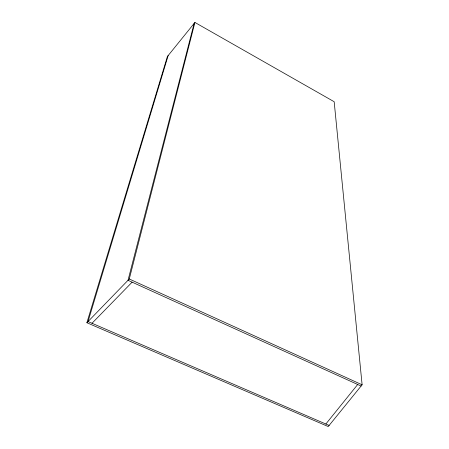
<?xml version="1.0" encoding="UTF-8"?>
<svg xmlns="http://www.w3.org/2000/svg" width="449" height="449" viewBox="0 0 449 449"><rect width="100%" height="100%" fill="white"/><g stroke="black" fill="none" stroke-linecap="round" stroke-linejoin="round"><path stroke-width="0.67" d="M86.887 322.736L129.278 278.997L194.928 22.45L334.174 101.727L362.113 384.793L328.219 426.55L86.887 322.736L167.393 56.512L194.928 22.45M194.125 23.443L128.021 280.294L361.103 386.039M168.151 55.575L88.032 321.557L329.134 425.428M325.845 424.008L357.69 384.49M92.017 323.274L132.135 282.163M129.278 278.997L362.113 384.793"/></g></svg>
